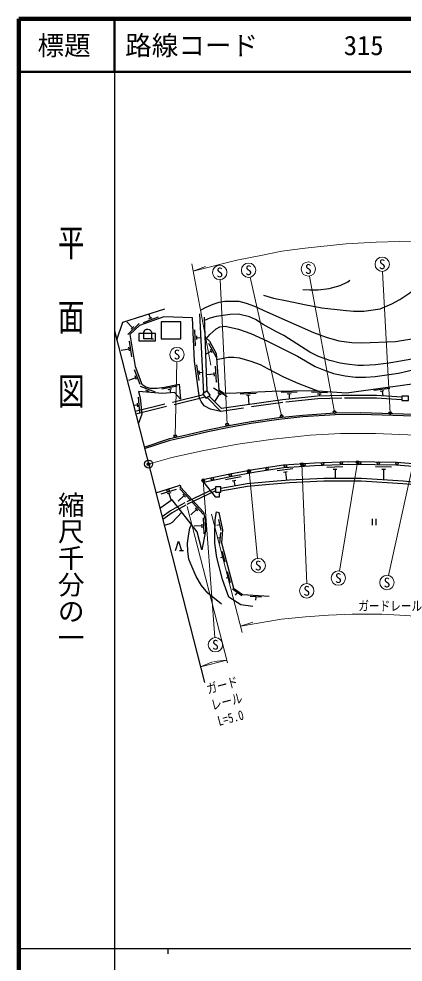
# Model space of a CAD drawing. Units: millimetres, scale not verified. Extents: x 40000 to 680000, y 20000 to 380000.
# Drawn here: x 40000 to 112299, y 202409 to 380000 of the extents above; entities that cross this region are included whole.
import ezdxf
from ezdxf.enums import TextEntityAlignment as Align

# ---------------------------------------------------------------- set-up
doc = ezdxf.new("R2010")
doc.units = ezdxf.units.MM
doc.header["$LTSCALE"] = 1000
doc.header["$PDMODE"] = 32
doc.header["$PDSIZE"] = 500
doc.linetypes.add('CHAIN', pattern=[18.5, 12, -1.5, 3.5, -1.5])
doc.linetypes.add('DASHED', pattern=[7.5, 6, -1.5])
for name, color, linetype, lineweight in [('M-BGD', 7, 'Continuous', 25), ('M-BMK', 2, 'CHAIN', 13), ('M-BMK-OTRS', 5, 'Continuous', 25), ('M-BMK-SRVR', 3, 'Continuous', 25), ('M-STR-HTXT', 7, 'Continuous', 13), ('M-STR-STRC', 7, 'Continuous', 25), ('M-TTL', 2, 'Continuous', 140), ('M-TTL-BAND', 7, 'Continuous', 25), ('M-TTL-LINE', 7, 'Continuous', 50)]:
    doc.layers.add(name, color=color, linetype=linetype, lineweight=lineweight)
doc.layers.add('M-OTRS', color=6, linetype='Continuous')
doc.layers.add('M-TTL-TXT', color=7, linetype='Continuous')
doc.styles.add('@ＭＳ ゴシック', font='')
doc.styles.add('ＭＳ ゴシック', font='')
doc.styles.get('@ＭＳ ゴシック').set_extended_font_data('@MS Gothic')
doc.styles.get('ＭＳ ゴシック').set_extended_font_data('MS Gothic')

msp = doc.modelspace()

# ---------------------------------------------------------------- linework, layer by layer
at = {"layer": 'M-BGD'}
for p, q in [((63451, 322849), (66271, 323873)), ((64430, 323523), (65088, 323762)), ((64759, 323643), (64461, 324461)), ((73993, 324447), (74743, 309490)), ((75404, 309964), (74897, 323828)), ((61370, 321841), (60337, 322929)), ((60489, 320591), (62664, 322657)), ((61116, 321600), (61624, 322082)), ((73059, 321443), (73191, 318446)), ((64957, 319777), (65324, 319777)), ((73409, 320308), (73440, 319608)), ((73425, 319958), (74216, 319993)), ((60785, 317477), (60676, 318168)), ((61262, 316388), (60791, 319351)), ((77191, 316270), (75768, 318911)), ((60730, 317823), (59249, 317587)), ((76216, 317448), (75151, 316875)), ((76382, 317140), (76050, 317756)), ((73422, 314854), (73839, 311884)), ((77205, 311622), (76994, 314614)), ((62822, 311135), (61768, 313944)), ((62137, 312106), (61891, 312762)), ((73879, 313757), (73976, 313064)), ((73927, 313411), (74542, 313497)), ((76800, 313097), (75293, 312991)), ((76825, 312748), (76775, 313446)), ((62014, 312434), (60610, 311907)), ((65712, 309747), (62904, 310805)), ((69809, 310846), (66868, 310254)), ((64530, 309872), (63875, 310119)), ((64202, 309995), (64092, 309702)), ((68741, 310325), (68055, 310187)), ((68398, 310256), (68532, 309593)), ((75758, 309035), (78154, 306613)), ((79166, 308822), (76644, 310447)), ((77743, 309383), (76824, 307957)), ((78037, 309193), (77449, 309572)), ((84650, 309482), (81653, 309341)), ((83515, 309128), (82816, 309095)), ((83166, 309112), (83248, 307360)), ((92356, 309695), (89356, 309649)), ((91211, 309377), (90511, 309367)), ((90861, 309372), (90875, 308420)), ((98051, 309588), (95054, 309722)), ((96889, 309339), (96190, 309371)), ((96540, 309355), (96522, 308958)), ((109770, 310419), (106799, 310002)), ((108673, 309962), (107980, 309864)), ((108326, 309913), (108452, 309022)), ((62336, 307279), (61582, 307206)), ((62370, 306931), (62302, 307628)), ((62780, 305815), (62489, 308801)), ((75402, 308684), (77977, 306081)), ((91562, 295310), (88592, 294889)), ((100967, 295671), (97969, 295565)), ((99834, 295181), (99134, 295156)), ((99484, 295168), (99543, 293499)), ((110131, 295598), (107132, 295660)), ((108972, 295172), (108272, 295186)), ((108622, 295179), (108582, 293247)), ((81844, 293786), (78904, 293186)), ((80807, 293115), (80121, 292975)), ((80464, 293045), (80654, 292116)), ((90487, 294703), (89793, 294605)), ((90140, 294654), (90350, 293174)), ((65792, 290749), (70167, 292156)), ((69568, 291412), (66712, 290493)), ((72335, 289332), (70307, 291542)), ((68565, 290774), (67899, 290560)), ((68232, 290667), (68664, 289325)), ((71100, 290234), (69995, 289220)), ((71337, 289976), (70863, 290492)), ((74698, 286757), (72670, 288967)), ((73700, 287402), (73226, 287917)), ((73463, 287659), (72358, 286645)), ((74838, 283053), (74749, 286052)), ((74494, 284544), (72994, 284499)), ((74504, 284194), (74483, 284893)), ((77824, 284727), (77238, 284597)), ((78051, 283702), (77597, 285752)), ((106460, 285849), (106460, 284675)), ((107160, 285849), (107160, 284675)), ((77786, 281201), (77986, 283291)), ((77886, 282246), (77289, 282303)), ((70249, 279901), (71002, 279901)), ((78785, 277700), (78236, 279727)), ((78510, 278714), (77931, 278557)), ((79831, 273834), (79282, 275862)), ((79556, 274848), (78977, 274691)), ((81931, 271386), (80219, 272603)), ((81075, 271994), (80727, 271505)), ((85628, 271115), (83532, 271250)), ((84580, 271183), (84542, 270584))]:
    msp.add_line(p, q, dxfattribs=at)
at = {"layer": 'M-BGD', "linetype": 'DASHED'}
for p, q in [((74725, 309194), (61872, 306084)), ((75040, 308755), (61990, 305598))]:
    msp.add_line(p, q, dxfattribs=at)
at = {"layer": 'M-BGD'}
for points in [[(86049, 327970), (87912, 327399), (90485, 326904), (93770, 326206), (96973, 325585), (100997, 325128), (102993, 324966), (104917, 324984), (107965, 325399), (110145, 326332), (111687, 327190), (113575, 328395), (114702, 329308), (116019, 330172), (116574, 330422)], [(93455, 329055), (94717, 328969), (96332, 328969), (98377, 329252), (100459, 329797), (101921, 330484), (102267, 330786)], [(74180, 325186), (75215, 325713), (76583, 326312), (77670, 326681), (78771, 326830), (80171, 326830), (81385, 326823), (82759, 326487), (84315, 325891), (86666, 324838), (92157, 322406), (95419, 320928), (97813, 320055), (100231, 319385), (102624, 319045), (104501, 319021), (110850, 319275), (115471, 320000), (117286, 320559), (119247, 321363), (120554, 322198), (122383, 323865), (125252, 326434), (127107, 327933)], [(58419, 319567), (59588, 322892), (67471, 325429)], [(77977, 306081), (76038, 306495), (74859, 307172), (74283, 307933), (73999, 308589), (73016, 315581), (72659, 323721), (67262, 323914), (62665, 322244), (60901, 320569), (61856, 314563), (63118, 311200), (63880, 310715), (64623, 310495), (66044, 310480), (67379, 310663), (70170, 311225), (70404, 308428), (69276, 309669), (67013, 309437), (62518, 309845), (62803, 308667), (63105, 305568), (62475, 303715)], [(114984, 316141), (111797, 315537), (109627, 315184), (107124, 314863), (104837, 314757), (103770, 314730), (101685, 314983), (100432, 315196), (98538, 315670), (96350, 316461), (94736, 317279), (89840, 320359), (88338, 321157), (85942, 322467), (84535, 323374), (83374, 323901), (81330, 324374), (79761, 324336), (77147, 323978), (75928, 323642), (74920, 323204)], [(64219, 321580), (63943, 321525), (63772, 321450), (63651, 321336), (63543, 321176), (63481, 321038)], [(64219, 321580), (64496, 321525), (64666, 321450), (64787, 321336), (64895, 321176), (64957, 321038)], [(75326, 319839), (75934, 320567), (77125, 321621), (77827, 321999), (78845, 322114), (81296, 321561), (83646, 320736), (86811, 319323), (92399, 316471), (95780, 314519), (97320, 313916), (99192, 313260), (101369, 312817), (103363, 312516), (105236, 312516), (107049, 312655), (111408, 313284), (115222, 314154), (117416, 314348), (119740, 314551), (120587, 314549)], [(75033, 320102), (75875, 319346), (77124, 317028), (77607, 310184), (78528, 309590), (79608, 309546), (87663, 309923), (95380, 310040), (101666, 309584), (114023, 311318), (126241, 314075), (136317, 315762), (135892, 318305)], [(77206, 315862), (79401, 316336), (80458, 316333), (81493, 316203), (83654, 315582), (85406, 314956), (86751, 314197), (89796, 312618), (92457, 311392), (94456, 310641), (96229, 309979)], [(112057, 308789), (107273, 309098), (100744, 309059), (96199, 308950), (89630, 308296), (78154, 306613)], [(63582, 299387), (68403, 300968), (71798, 301755), (75487, 302631), (79794, 303503), (83680, 304169), (88884, 304918), (93420, 305416), (99491, 305797), (104341, 305867), (114381, 305550), (121278, 305025), (127811, 304206), (132063, 303523), (140463, 301788), (147074, 300026)], [(63657, 299096), (68484, 300678), (71866, 301462), (75552, 302338), (79850, 303208), (83726, 303872), (88922, 304621), (93445, 305117), (99502, 305497), (104339, 305567), (114365, 305251), (121248, 304727), (127768, 303909), (132009, 303227), (140394, 301496), (146997, 299736)], [(74633, 293265), (79708, 294325), (84431, 295234), (89796, 296031), (95605, 296432), (102060, 296660), (106994, 296613), (111022, 296529), (116567, 296111), (122032, 295634), (126517, 295136), (131671, 294277), (137083, 293066), (144182, 291370), (145289, 290088)], [(74735, 292776), (79806, 293835), (84515, 294741), (89850, 295534), (95631, 295933), (102066, 296160), (106986, 296113), (110998, 296030), (116526, 295612), (121983, 295136), (126449, 294641), (131575, 293786), (136971, 292579), (143909, 290921), (144911, 289761)], [(77994, 291647), (82964, 292524), (87103, 292922), (90883, 293216), (97352, 293496), (104450, 293507), (112293, 293013), (116128, 292676), (121365, 291875), (125060, 291178), (130951, 289890), (141324, 287034), (144972, 284547), (150112, 280871)], [(70438, 291842), (74746, 287149), (75064, 285556), (75124, 283556), (74402, 280061), (73529, 283421), (68862, 289463), (66536, 287841)], [(74717, 292823), (74735, 292776), (76930, 290000), (77765, 290000), (77765, 290893)], [(77994, 291139), (83032, 292029), (87146, 292424), (90913, 292717), (97364, 292996), (104435, 293007), (112255, 292514), (116068, 292180), (121281, 291382), (124960, 290688), (130831, 289404), (141112, 286574), (144685, 284137), (149459, 280723), (147763, 277657), (145662, 263869)], [(69872, 288155), (68545, 287398), (66938, 286270)], [(70181, 287756), (68813, 286975), (67071, 285753)], [(70669, 287124), (68836, 285158), (68398, 284958), (67363, 284609)], [(84043, 269362), (81754, 269686), (79504, 271146), (78286, 274464), (77229, 278567), (76867, 281288), (76854, 282840), (76927, 285716), (77155, 287186), (77620, 287035), (78336, 283803), (78103, 281368), (80412, 272834), (82085, 271644), (87114, 271320)], [(78104, 269817), (75572, 271886), (74362, 273326), (73341, 274994), (72594, 276760), (72002, 278299), (71768, 279689), (71744, 281303), (71985, 283059), (72136, 284114), (72474, 284787)], [(69462, 279901), (70044, 281683), (70627, 279901)]]:
    msp.add_lwpolyline(points, dxfattribs=at)
for points in [[(63481, 319777), (63481, 321038), (63543, 321176), (63651, 321336), (63772, 321450), (63943, 321525), (64219, 321580), (64496, 321525), (64666, 321450), (64787, 321336), (64895, 321176), (64957, 321038), (64957, 319777)], [(66784, 319753), (70495, 319753), (70495, 322948), (66784, 322948)], [(62594, 319361), (65691, 319361), (65691, 320745), (62594, 320745)], [(75174, 308568), (75986, 309151), (75404, 309964), (74591, 309381)], [(112041, 308139), (113291, 308139), (113291, 308939), (112041, 308939)], [(76994, 290893), (77994, 290893), (77994, 291893), (76994, 291893)]]:
    msp.add_lwpolyline(points, close=True, dxfattribs=at)
at = {"layer": 'M-BGD', "linetype": 'DASHED'}
for points in [[(112024, 308290), (107259, 308598), (100751, 308559), (96230, 308450), (89691, 307800), (77977, 306081)], [(76994, 291670), (71199, 288913), (69872, 288155)], [(76994, 291116), (71431, 288469), (70181, 287756)]]:
    msp.add_lwpolyline(points, dxfattribs=at)
at = {"layer": 'M-BGD'}
for centre in [(100648, 296385), (104147, 296415), (107647, 296374), (83246, 294777), (86700, 295343), (90164, 295831), (93656, 296072), (97150, 296262), (111146, 296294), (76383, 293401), (79809, 294116), (68049, 291238)]:
    msp.add_circle(centre, 225, dxfattribs=at)
for centre, start, end in [((74679, 293045), 101.80143, 281.80143), ((70236, 291941), 287.83037, 107.83037)]:
    msp.add_arc(centre, 225, start, end, dxfattribs=at)
at = {"layer": 'M-BMK'}
msp.add_lwpolyline([(64404, 296177), (68780, 297389), (74824, 298761), (81201, 299920), (87875, 300895), (94780, 301600), (100501, 301907), (107087, 301951), (117653, 301499), (125659, 300642), (132332, 299571), (136523, 298699), (150436, 294957), (162596, 290934), (190753, 280026), (203515, 275408), (211048, 273045), (218137, 271085), (221398, 270287)], dxfattribs=at)
at = {"layer": 'M-BMK-OTRS'}
msp.add_line((57981, 321280), (74922, 255068), dxfattribs=at)
at = {"layer": 'M-BMK-SRVR'}
msp.add_circle((64404, 296177), 750, dxfattribs=at)
at = {"layer": 'M-OTRS'}
msp.add_point((64404, 296177), dxfattribs=at)
at = {"layer": 'M-STR-HTXT'}
for p, q in [((76130, 314773), (72554, 333871)), ((72816, 332472), (75089, 333400)), ((109877, 305793), (108436, 332453)), ((79202, 303626), (77859, 330914)), ((89440, 305236), (83518, 331355)), ((99410, 305971), (94708, 331587)), ((69435, 301452), (69747, 315450)), ((83334, 294888), (84905, 278413)), ((93266, 296153), (94162, 273664)), ((103687, 296543), (100336, 276045)), ((114145, 296017), (109545, 275194)), ((74665, 293128), (76882, 263512)), ((79277, 258763), (71652, 288178)), ((81995, 264440), (76236, 286741)), ((81675, 265679), (84014, 266426)), ((74173, 257993), (79143, 259281)), ((74173, 257993), (76441, 258933)), ((79143, 259281), (76704, 259002))]:
    msp.add_line(p, q, dxfattribs=at)
for points in [[(72816, 332472), (81013, 334547), (85498, 335453), (89463, 336234), (93852, 336820), (97407, 337225), (101554, 337624), (107233, 337930), (111541, 338096), (117686, 337934), (122812, 337831), (127055, 337438), (131733, 336954), (135769, 336380), (139677, 335744), (143757, 334921), (147849, 334069), (154019, 332453), (157668, 331444), (172739, 325838), (184383, 321493), (201509, 315169), (214467, 310356), (220713, 308036)], [(81675, 265679), (89430, 267005), (93955, 267441), (98246, 267730), (102694, 267896), (108268, 267896), (112780, 267697), (119293, 267185), (124207, 266628), (128082, 265960), (130463, 265514), (137652, 263888)]]:
    msp.add_lwpolyline(points, dxfattribs=at)
for centre in [(83219, 332672), (94464, 332915), (108363, 333801), (77792, 332264), (69747, 316800), (85033, 277069), (100118, 274713), (94162, 272314), (109253, 273876), (76983, 262165)]:
    msp.add_circle(centre, 1350, dxfattribs=at)
at = {"layer": 'M-STR-STRC'}
for centre in [(89440, 305236), (99410, 305971), (109877, 305793), (79202, 303626), (69435, 301452), (103687, 296543), (83334, 294888), (93266, 296153), (74665, 293128)]:
    msp.add_circle(centre, 250, dxfattribs=at)
at = {"layer": 'M-TTL'}
for p, q in [((40000, 380000), (40000, 20000)), ((680000, 380000), (40000, 380000))]:
    msp.add_line(p, q, dxfattribs=at)
at = {"layer": 'M-TTL-BAND'}
for p, q in [((58000, 370000), (58000, 20000)), ((40000, 205000), (579000, 205000)), ((68000, 205000), (68000, 204000))]:
    msp.add_line(p, q, dxfattribs=at)
at = {"layer": 'M-TTL-LINE'}
for p, q in [((58000, 380000), (58000, 370000)), ((40000, 370000), (680000, 370000))]:
    msp.add_line(p, q, dxfattribs=at)

# ---------------------------------------------------------------- texts
at = {"layer": 'M-STR-HTXT', "style": 'ＭＳ ゴシック'}
for p in [(108363, 333801), (77792, 332264), (83219, 332672), (94464, 332915), (69747, 316800), (85033, 277069), (100118, 274713), (109253, 273876), (94162, 272314), (76983, 262165)]:
    msp.add_text('S', height=1833, dxfattribs=at).set_placement(p, align=Align.MIDDLE_CENTER)
at = {"layer": 'M-STR-HTXT', "style": 'ＭＳ ゴシック', "width": 0.8}
msp.add_text('ガードレール', height=1833, dxfattribs=at).set_placement((109872, 268013), align=Align.BOTTOM_CENTER)
for s, p in [('ガード', (78623, 253131)), ('レール', (79451, 250070)), ('L=5.0', (80205, 246972))]:
    msp.add_text(s, height=1833, rotation=14.533, dxfattribs=at).set_placement(p, align=Align.BOTTOM_CENTER)
at = {"layer": 'M-TTL-BAND', "style": '@ＭＳ ゴシック', "width": 1.4}
msp.add_text('平  面  図', height=3666, rotation=270, dxfattribs=at).set_placement((49777, 306475), align=Align.MIDDLE_RIGHT)
at = {"layer": 'M-TTL-BAND', "style": '@ＭＳ ゴシック'}
msp.add_text('縮尺千分の一', height=3666, rotation=270, dxfattribs=at).set_placement((49777, 261030), align=Align.MIDDLE_RIGHT)
at = {"layer": 'M-TTL-TXT', "style": 'ＭＳ ゴシック'}
msp.add_text('標題', height=3666, dxfattribs=at).set_placement((48500, 375000), align=Align.MIDDLE_CENTER)
for s, p in [('路線コード', (60000, 375000)), ('315', (101142, 375000))]:
    msp.add_text(s, height=3666, dxfattribs=at).set_placement(p, align=Align.MIDDLE_LEFT)

doc.saveas('drawing.dxf')
